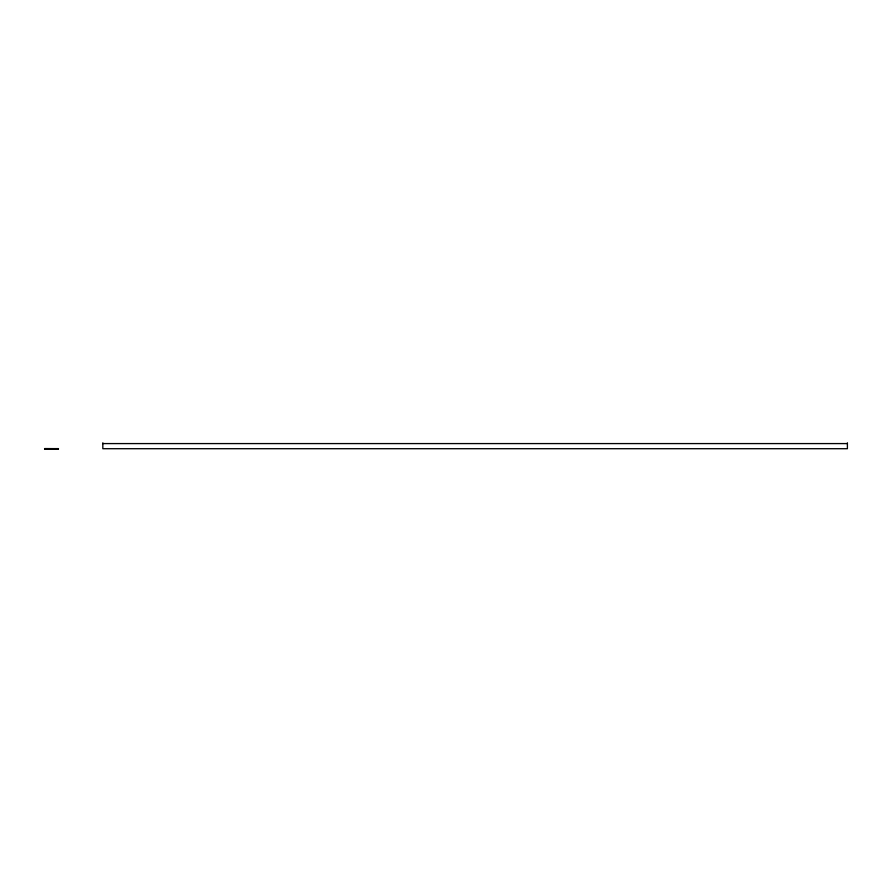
<?xml version="1.0" encoding="UTF-8"?>
<svg xmlns="http://www.w3.org/2000/svg" width="892" height="892" viewBox="0 0 892 892"><rect width="100%" height="100%" fill="white"/><g stroke="black" fill="none" stroke-linecap="round" stroke-linejoin="round"><path stroke-width="1.34" d="M102.825 443.58L847.4 443.58M44.6 448.62L58.437 448.62L58.393 449.189L44.645 449.189L44.6 448.62L58.437 448.709M847.4 442.822L847.4 448.709L102.825 448.709L102.825 442.822M51.524 448.62L51.524 449.189"/></g></svg>
